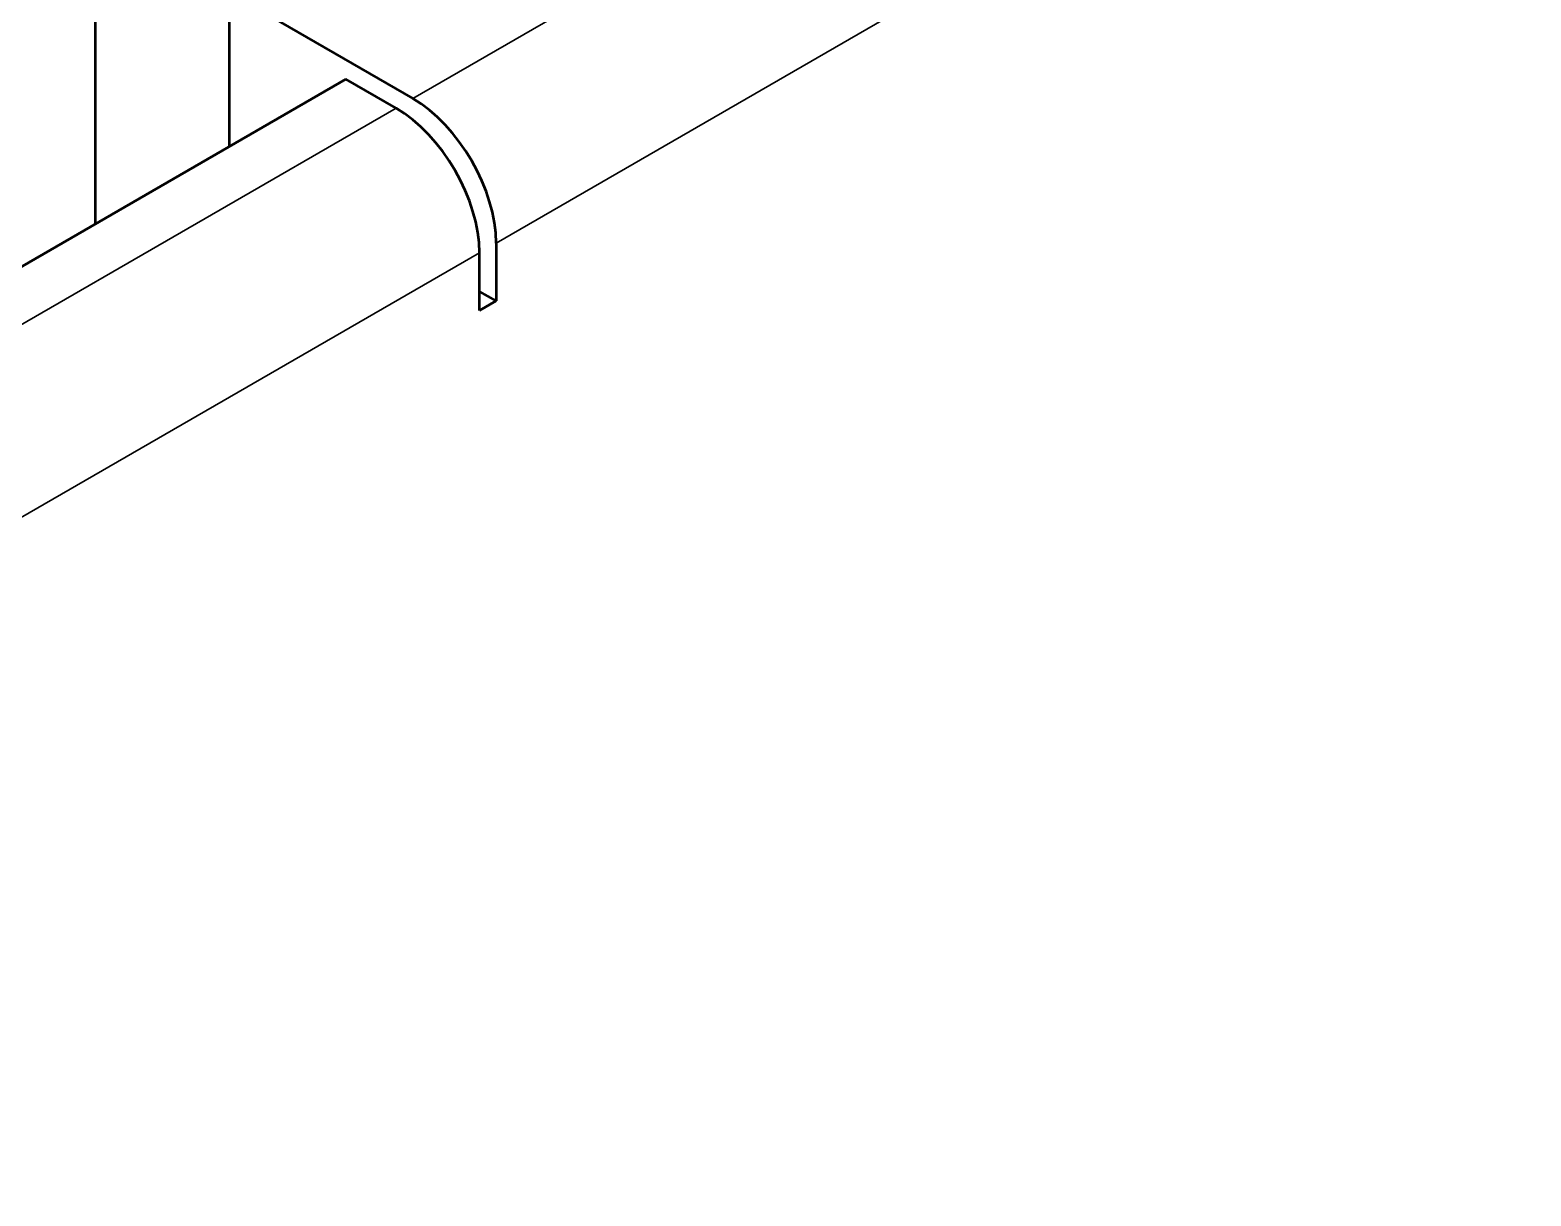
# Model space of a CAD drawing. Header units: millimetres. Extents: x 3100 to 5091, y 868 to 1900.
# Drawn here: x 4128.58 to 4141.3, y 1672.87 to 1682.75 of the extents above; entities that cross this region are included whole.
import ezdxf

# ---------------------------------------------------------------- set-up
doc = ezdxf.new("R2010")
doc.units = ezdxf.units.MM
doc.header["$LTSCALE"] = 1.8
doc.layers.add('외형선(ISO)', color=7, linetype='Continuous', lineweight=50)
doc.layers.add('좁은 외형선(ISO)', color=7, linetype='Continuous', lineweight=35)

msp = doc.modelspace()

# ---------------------------------------------------------------- linework, layer by layer
at = {"layer": '외형선(ISO)'}
for p, q in [((4130.264, 1700.458), (4130.264, 1681.76)), ((4129.133, 1681.107), (4129.133, 1699.805)), ((4130.406, 1682.985), (4131.82, 1682.168)), ((4131.254, 1682.332), (4119.799, 1675.718)), ((4131.679, 1682.087), (4131.254, 1682.332)), ((4132.386, 1680.372), (4132.386, 1680.862)), ((4132.527, 1680.944), (4132.527, 1680.454)), ((4132.527, 1680.454), (4132.386, 1680.535)), ((4132.527, 1680.454), (4132.386, 1680.372))]:
    msp.add_line(p, q, dxfattribs=at)
for centre, major_axis, start_param, end_param in [((4131.82, 1681.352), (0.5, -0.866), 0.785398, 2.356194), ((4131.679, 1681.27), (-0.5, 0.866), 3.926991, 5.497787), ((4137.76, 1668.043), (2.5, 4.33), 5.497787, 8.63938)]:
    msp.add_ellipse(centre, major_axis=major_axis, ratio=0.57735, start_param=start_param, end_param=end_param, dxfattribs=at)
at = {"layer": '좁은 외형선(ISO)'}
for p, q in [((4136.77, 1685.026), (4131.82, 1682.168)), ((4132.527, 1680.944), (4137.477, 1683.801)), ((4131.679, 1682.087), (4120.224, 1675.473)), ((4120.931, 1674.248), (4132.386, 1680.862))]:
    msp.add_line(p, q, dxfattribs=at)

doc.saveas('drawing.dxf')
